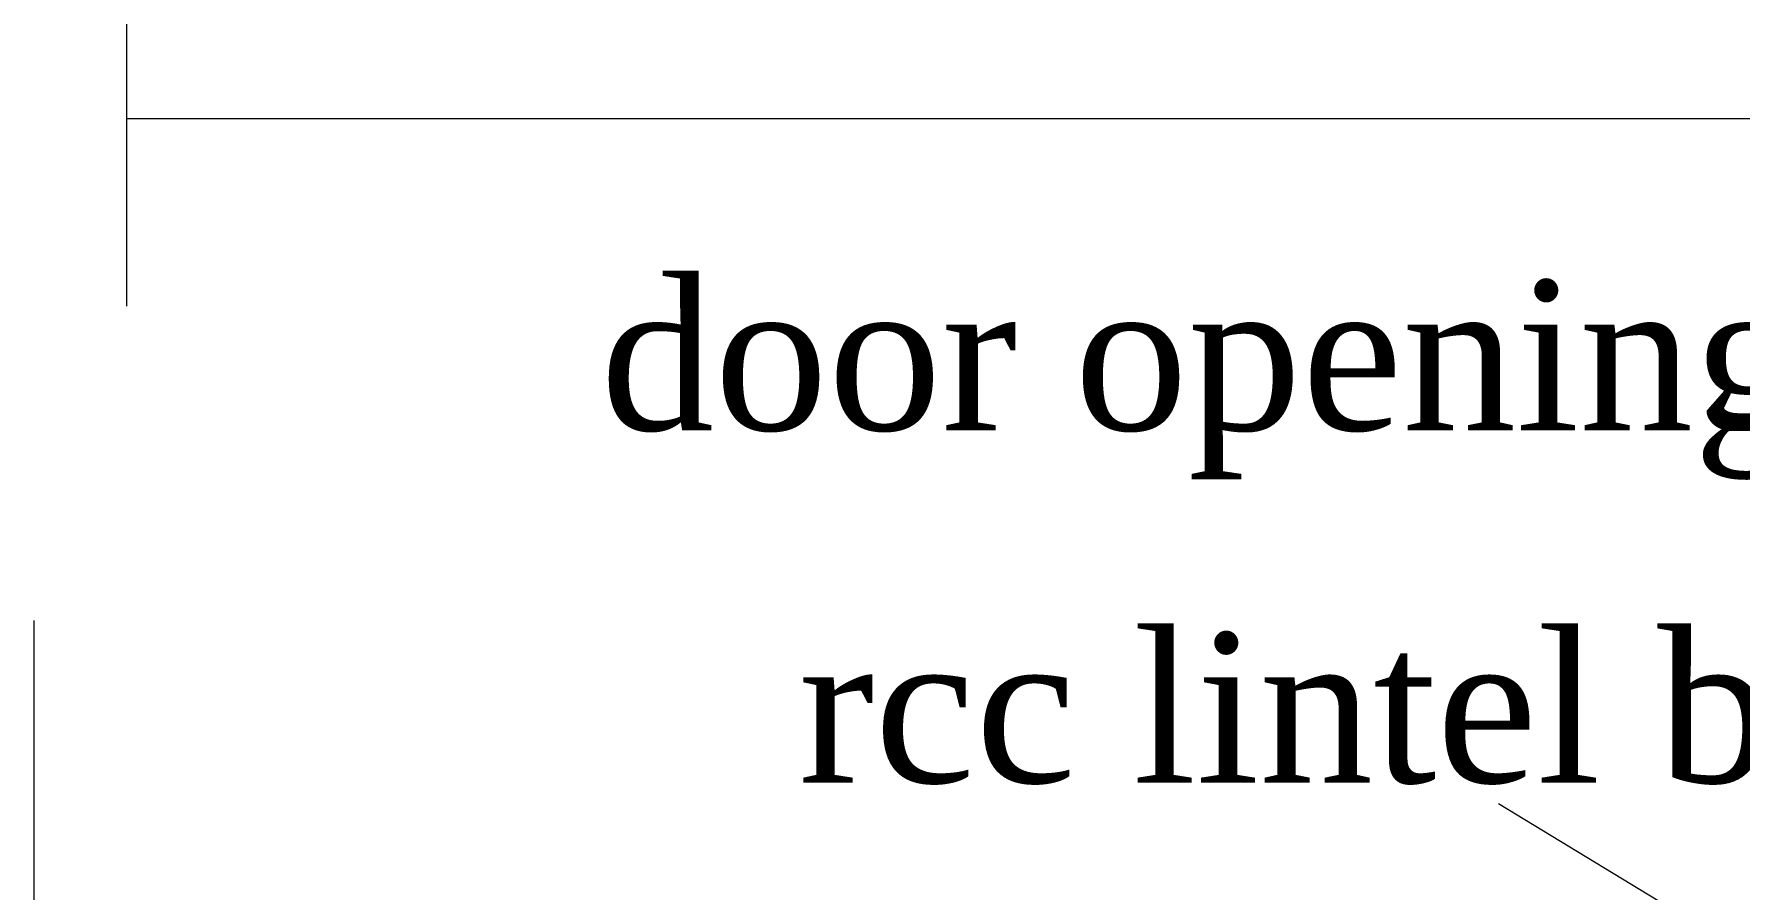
# Model space of a CAD drawing. Header units: metres. Extents: x -5144 to -5005, y 5368 to 5469.
# Drawn here: x -5128.818 to -5125.247, y 5375.944 to 5377.737 of the extents above; entities that cross this region are included whole.
import ezdxf

# ---------------------------------------------------------------- set-up
doc = ezdxf.new("R2010")
doc.units = ezdxf.units.M
doc.header["$MEASUREMENT"] = 0
doc.styles.add('stylus', font='times.ttf')

# ---------------------------------------------------------------- blocks, each defined once
blk = doc.blocks.new('A$C056461E0')
at = {"lineweight": 5}
for p, q in [((13.0496, 6.8369), (13.0496, 12.8522)), ((18.2384, 7.2722), (13.0496, 7.2722)), ((12.8344, 0.6964), (12.8344, 6.1052))]:
    blk.add_line(p, q, dxfattribs=at)
at = {"lineweight": 20}
blk.add_line((16.2386, 5.6799), (16.9496, 5.2482), dxfattribs=at)
at = {"lineweight": 5, "style": 'stylus'}
for s, p in [('door opening', (14.1512, 6.5481)), ('rcc lintel band', (14.6117, 5.7282))]:
    blk.add_text(s, height=0.35, dxfattribs=at).set_placement(p)

msp = doc.modelspace()

# ---------------------------------------------------------------- block references
at = {"ltscale": 0.1, "xscale": 0.9005119017427109, "yscale": 0.9005119017427109, "zscale": 0.9005119017427109}
msp.add_blockref('A$C056461E0', (-5140.3756, 5371.0107), dxfattribs=at)

doc.saveas('drawing.dxf')
